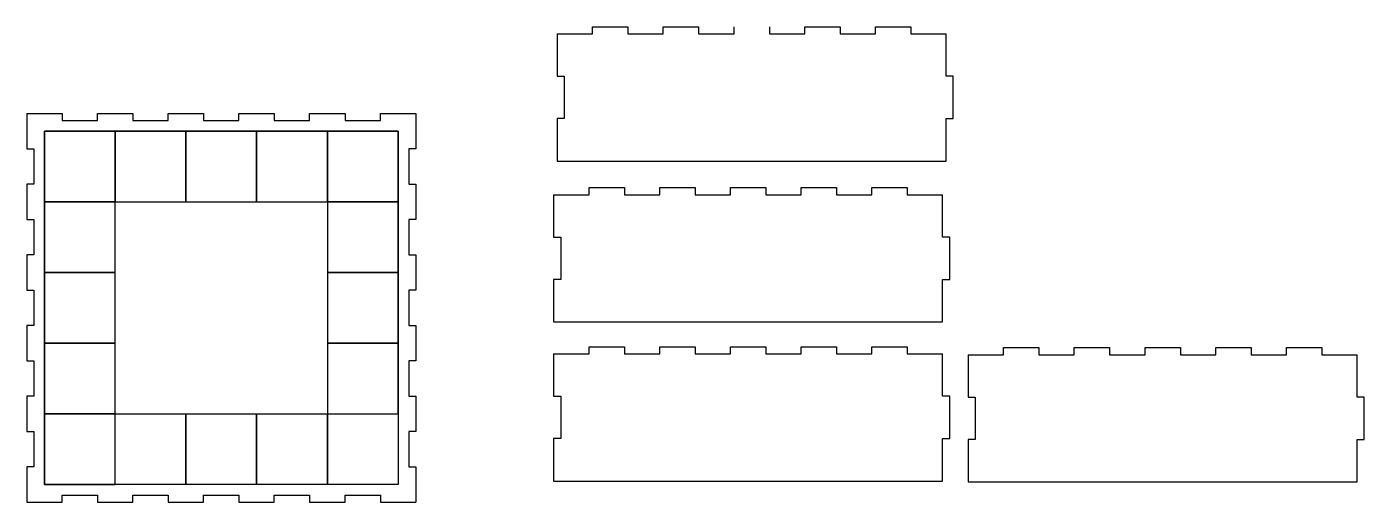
# Model space of a CAD drawing. Header units: millimetres. Extents: x 0 to 756, y 0 to 269.
import ezdxf

# ---------------------------------------------------------------- set-up
doc = ezdxf.new("R2010")
doc.units = ezdxf.units.MM
doc.layers.get('0').update_dxf_attribs({"true_color": 0xffffff})
doc.layers.add('graves', color=3, linetype='Continuous', true_color=0x00ff00)

msp = doc.modelspace()

# ---------------------------------------------------------------- linework, layer by layer
for p, q in [((300, 265), (320, 265)), ((300, 265), (300, 241)), ((320, 265), (320, 269)), ((320, 269), (340, 269)), ((340, 269), (340, 265)), ((340, 265), (360, 265)), ((360, 265), (360, 269)), ((360, 269), (380, 269)), ((380, 269), (380, 265)), ((380, 265), (400, 265)), ((400, 265), (400, 269)), ((420, 269), (420, 265)), ((420, 265), (440, 265)), ((440, 265), (440, 269)), ((440, 269), (460, 269)), ((460, 269), (460, 265)), ((460, 265), (480, 265)), ((480, 265), (480, 269)), ((480, 269), (500, 269)), ((500, 269), (500, 265)), ((500, 265), (520, 265)), ((520, 241), (520, 265)), ((300, 241), (304, 241)), ((304, 241), (304, 217)), ((524, 241), (520, 241)), ((524, 217), (524, 241)), ((0, 220), (0, 200)), ((0, 220), (20, 220)), ((20, 220), (20, 216)), ((40, 216), (40, 220)), ((40, 220), (60, 220)), ((60, 220), (60, 216)), ((80, 216), (80, 220)), ((80, 220), (100, 220)), ((100, 220), (100, 216)), ((120, 216), (120, 220)), ((120, 220), (140, 220)), ((140, 220), (140, 216)), ((160, 216), (160, 220)), ((160, 220), (180, 220)), ((180, 220), (180, 216)), ((200, 216), (200, 220)), ((200, 220), (220, 220)), ((220, 220), (220, 200)), ((20, 216), (40, 216)), ((60, 216), (80, 216)), ((100, 216), (120, 216)), ((140, 216), (160, 216)), ((180, 216), (200, 216)), ((304, 217), (300, 217)), ((300, 217), (300, 193)), ((520, 193), (520, 217)), ((520, 217), (524, 217)), ((0, 200), (4, 200)), ((4, 200), (4, 180)), ((220, 200), (216, 200)), ((216, 200), (216, 180)), ((300, 193), (520, 193)), ((4, 180), (0, 180)), ((0, 180), (0, 160)), ((216, 180), (220, 180)), ((220, 180), (220, 160)), ((298, 174), (318, 174)), ((298, 174), (298, 150)), ((318, 174), (318, 178)), ((318, 178), (338, 178)), ((338, 178), (338, 174)), ((338, 174), (358, 174)), ((358, 174), (358, 178)), ((358, 178), (378, 178)), ((378, 178), (378, 174)), ((378, 174), (398, 174)), ((398, 174), (398, 178)), ((398, 178), (418, 178)), ((418, 178), (418, 174)), ((418, 174), (438, 174)), ((438, 174), (438, 178)), ((438, 178), (458, 178)), ((458, 178), (458, 174)), ((458, 174), (478, 174)), ((478, 174), (478, 178)), ((478, 178), (498, 178)), ((498, 178), (498, 174)), ((498, 174), (518, 174)), ((518, 150), (518, 174)), ((0, 160), (4, 160)), ((4, 160), (4, 140)), ((220, 160), (216, 160)), ((216, 160), (216, 140)), ((298, 150), (302, 150)), ((302, 150), (302, 126)), ((522, 150), (518, 150)), ((522, 126), (522, 150)), ((4, 140), (0, 140)), ((0, 140), (0, 120)), ((216, 140), (220, 140)), ((220, 140), (220, 120)), ((302, 126), (298, 126)), ((298, 126), (298, 102)), ((518, 102), (518, 126)), ((518, 126), (522, 126)), ((0, 120), (4, 120)), ((4, 120), (4, 100)), ((220, 120), (216, 120)), ((216, 120), (216, 100)), ((4, 100), (0, 100)), ((0, 100), (0, 80)), ((216, 100), (220, 100)), ((220, 100), (220, 80)), ((298, 102), (518, 102)), ((298, 84), (318, 84)), ((298, 84), (298, 60)), ((318, 84), (318, 88)), ((318, 88), (338, 88)), ((338, 88), (338, 84)), ((338, 84), (358, 84)), ((358, 84), (358, 88)), ((358, 88), (378, 88)), ((378, 88), (378, 84)), ((378, 84), (398, 84)), ((398, 84), (398, 88)), ((398, 88), (418, 88)), ((418, 88), (418, 84)), ((418, 84), (438, 84)), ((438, 84), (438, 88)), ((438, 88), (458, 88)), ((458, 88), (458, 84)), ((458, 84), (478, 84)), ((478, 84), (478, 88)), ((478, 88), (498, 88)), ((498, 88), (498, 84)), ((498, 84), (518, 84)), ((518, 60), (518, 84)), ((532.44, 83.46), (552.44, 83.46)), ((532.44, 83.46), (532.44, 59.46)), ((552.44, 83.46), (552.44, 87.46)), ((552.44, 87.46), (572.44, 87.46)), ((572.44, 87.46), (572.44, 83.46)), ((572.44, 83.46), (592.44, 83.46)), ((592.44, 83.46), (592.44, 87.46)), ((592.44, 87.46), (612.44, 87.46)), ((612.44, 87.46), (612.44, 83.46)), ((612.44, 83.46), (632.44, 83.46)), ((632.44, 83.46), (632.44, 87.46)), ((632.44, 87.46), (652.44, 87.46)), ((652.44, 87.46), (652.44, 83.46)), ((652.44, 83.46), (672.44, 83.46)), ((672.44, 83.46), (672.44, 87.46)), ((672.44, 87.46), (692.44, 87.46)), ((692.44, 87.46), (692.44, 83.46)), ((692.44, 83.46), (712.44, 83.46)), ((712.44, 83.46), (712.44, 87.46)), ((712.44, 87.46), (732.44, 87.46)), ((732.44, 87.46), (732.44, 83.46)), ((732.44, 83.46), (752.44, 83.46)), ((752.44, 59.46), (752.44, 83.46)), ((0, 80), (4, 80)), ((4, 80), (4, 60)), ((220, 80), (216, 80)), ((216, 80), (216, 60)), ((4, 60), (0, 60)), ((0, 60), (0, 40)), ((216, 60), (220, 60)), ((220, 60), (220, 40)), ((298, 60), (302, 60)), ((302, 60), (302, 36)), ((522, 60), (518, 60)), ((522, 36), (522, 60)), ((532.44, 59.46), (536.44, 59.46)), ((536.44, 59.46), (536.44, 35.46)), ((756.44, 59.46), (752.44, 59.46)), ((756.44, 35.46), (756.44, 59.46)), ((0, 40), (4, 40)), ((4, 40), (4, 20)), ((220, 40), (216, 40)), ((216, 40), (216, 20)), ((302, 36), (298, 36)), ((298, 36), (298, 12)), ((518, 12), (518, 36)), ((518, 36), (522, 36)), ((536.44, 35.46), (532.44, 35.46)), ((532.44, 35.46), (532.44, 11.46)), ((752.44, 11.46), (752.44, 35.46)), ((752.44, 35.46), (756.44, 35.46)), ((4, 20), (0, 20)), ((0, 20), (0, 0)), ((216, 20), (220, 20)), ((220, 20), (220, 0)), ((298, 12), (518, 12)), ((532.44, 11.46), (752.44, 11.46)), ((0, 0), (20, 0)), ((20, 0), (20, 4)), ((20, 4), (40, 4)), ((40, 4), (40, 0)), ((40, 0), (60, 0)), ((60, 0), (60, 4)), ((60, 4), (80, 4)), ((80, 4), (80, 0)), ((80, 0), (100, 0)), ((100, 0), (100, 4)), ((100, 4), (120, 4)), ((120, 4), (120, 0)), ((120, 0), (140, 0)), ((140, 0), (140, 4)), ((140, 4), (160, 4)), ((160, 4), (160, 0)), ((160, 0), (180, 0)), ((180, 0), (180, 4)), ((180, 4), (200, 4)), ((200, 4), (200, 0)), ((200, 0), (220, 0))]:
    msp.add_line(p, q)
at = {"layer": 'graves'}
for p, q in [((10, 210), (210, 210)), ((10, 10), (10, 210)), ((50, 210), (10, 210)), ((10, 210), (10, 170)), ((50, 170), (50, 210)), ((90, 210), (50, 210)), ((50, 210), (50, 170)), ((90, 170), (90, 210)), ((130, 210), (90, 210)), ((90, 210), (90, 170)), ((130, 170), (130, 210)), ((170, 210), (130, 210)), ((130, 210), (130, 170)), ((170, 170), (170, 210)), ((210, 210), (170, 210)), ((170, 210), (170, 170)), ((210, 210), (210, 10)), ((210, 170), (210, 210)), ((10, 170), (50, 170)), ((50, 170), (10, 170)), ((10, 170), (10, 130)), ((50, 170), (90, 170)), ((50, 130), (50, 170)), ((90, 170), (130, 170)), ((130, 170), (170, 170)), ((170, 170), (210, 170)), ((210, 170), (170, 170)), ((170, 170), (170, 130)), ((210, 130), (210, 170)), ((10, 130), (50, 130)), ((50, 130), (10, 130)), ((10, 130), (10, 90)), ((50, 90), (50, 130)), ((210, 130), (170, 130)), ((170, 130), (170, 90)), ((170, 130), (210, 130)), ((210, 90), (210, 130)), ((10, 90), (50, 90)), ((50, 90), (10, 90)), ((10, 90), (10, 50)), ((50, 50), (50, 90)), ((210, 90), (170, 90)), ((170, 90), (170, 50)), ((170, 90), (210, 90)), ((210, 50), (210, 90)), ((10, 50), (50, 50)), ((50, 50), (10, 50)), ((10, 50), (10, 10)), ((50, 10), (50, 50)), ((50, 50), (90, 50)), ((50, 10), (50, 50)), ((90, 50), (90, 10)), ((90, 50), (130, 50)), ((90, 10), (90, 50)), ((130, 50), (130, 10)), ((130, 50), (170, 50)), ((130, 10), (130, 50)), ((170, 50), (170, 10)), ((170, 50), (210, 50)), ((170, 10), (170, 50)), ((170, 50), (210, 50)), ((210, 50), (210, 10)), ((210, 10), (10, 10)), ((10, 10), (50, 10)), ((90, 10), (50, 10)), ((130, 10), (90, 10)), ((170, 10), (130, 10)), ((210, 10), (170, 10))]:
    msp.add_line(p, q, dxfattribs=at)

doc.saveas('drawing.dxf')
